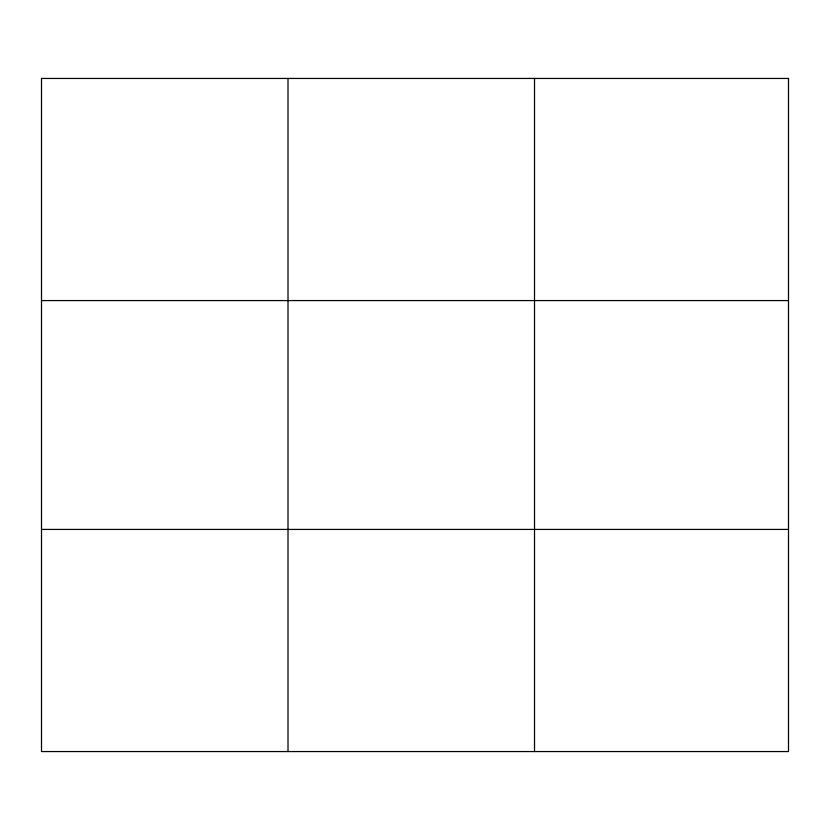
<?xml version="1.0" encoding="UTF-8"?>
<svg xmlns="http://www.w3.org/2000/svg" width="830" height="830" viewBox="0 0 830 830"><rect width="100%" height="100%" fill="white"/><g stroke="black" fill="none" stroke-linecap="round" stroke-linejoin="round"><path stroke-width="1.25" d="M288.01 78.445L288.01 751.555M534.52 78.445L534.52 751.555M41.5 300.574L788.5 300.574M41.5 529.426L788.5 529.426M788.5 78.445L788.5 751.555L41.5 751.555L41.5 78.445L788.5 78.445"/></g></svg>
